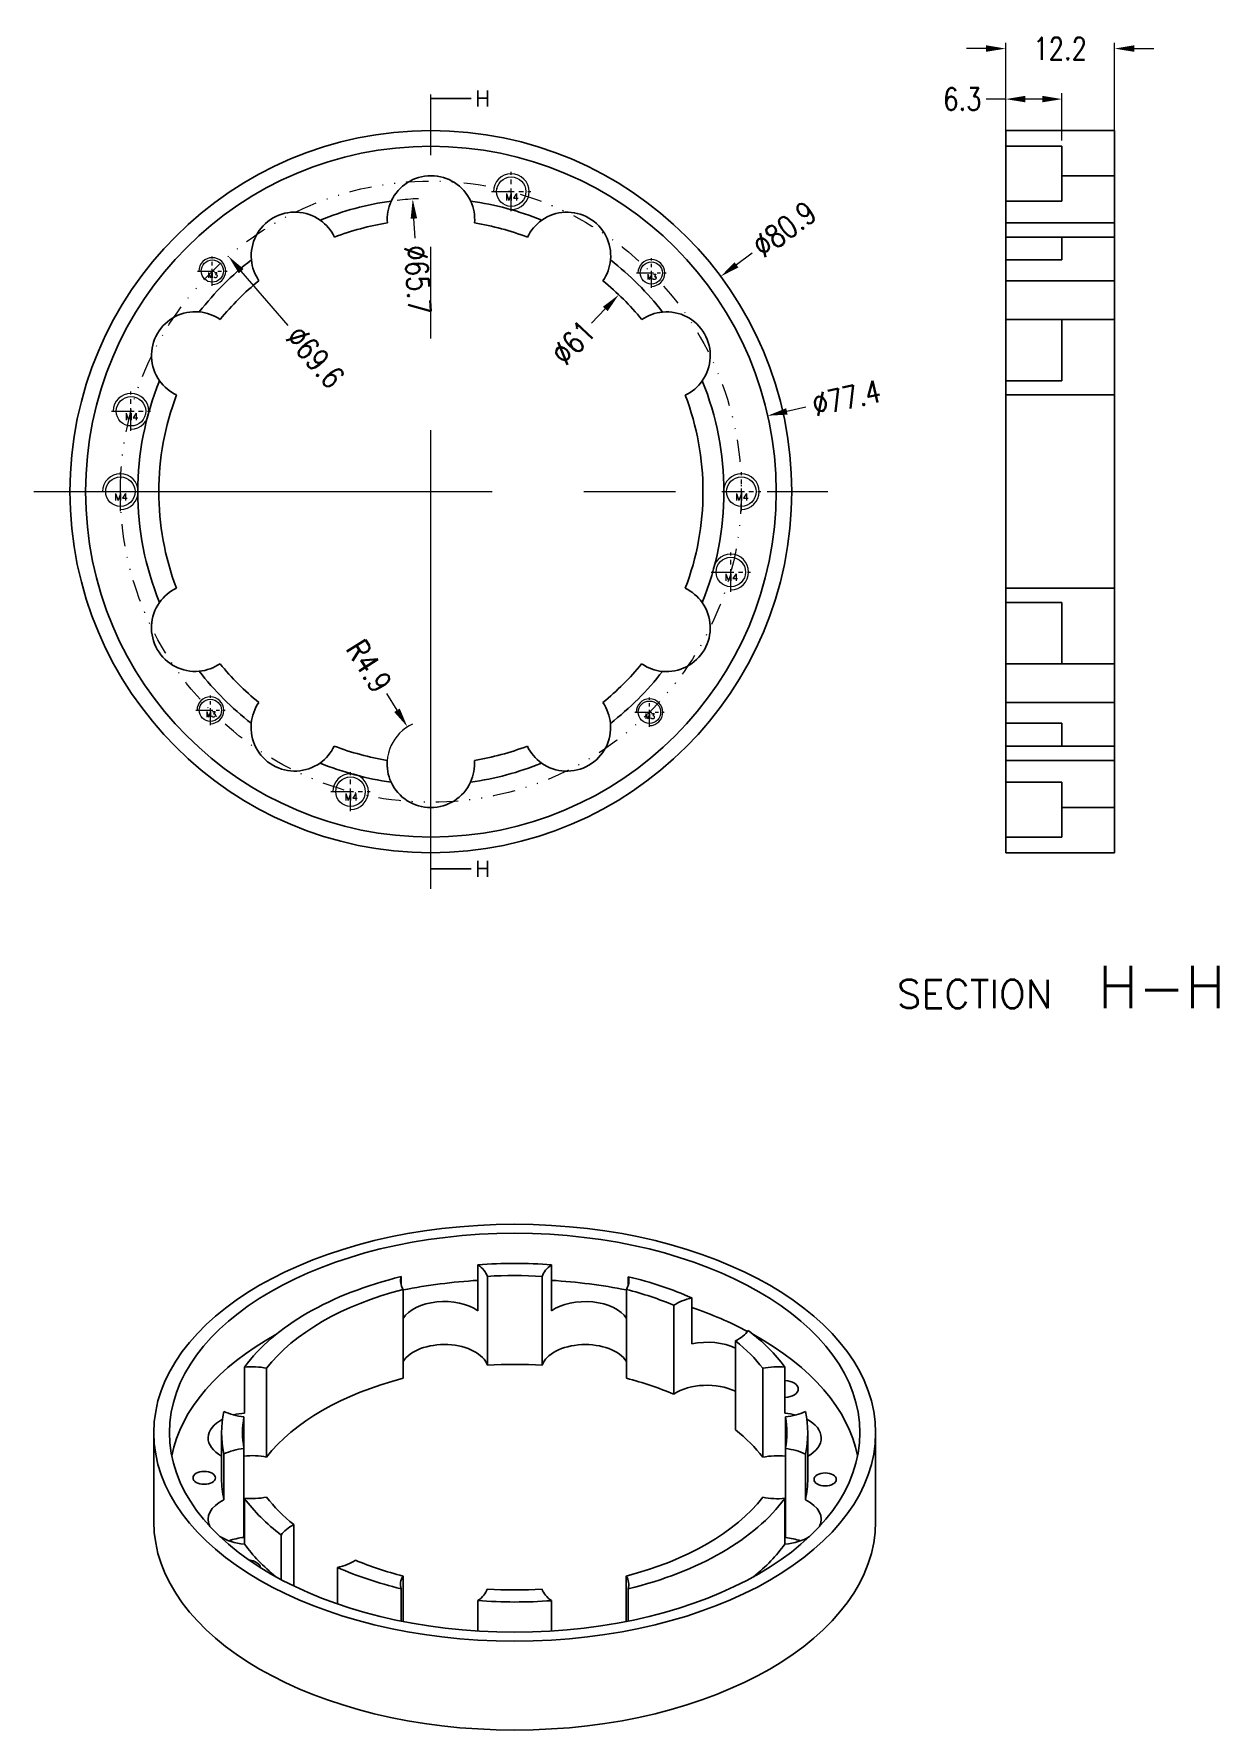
# Model space of a CAD drawing. Header units: millimetres. Extents: x 865 to 1935, y 425 to 621.
# Drawn here: x 1802.3 to 1935.1, y 427.1 to 617.2 of the extents above; entities that cross this region are included whole.
import ezdxf

# ---------------------------------------------------------------- set-up
doc = ezdxf.new("R2010")
doc.units = ezdxf.units.MM
doc.linetypes.add('CENTER', pattern=[2, 1.25, -0.25, 0.25, -0.25])
doc.linetypes.add('DIVIDE', pattern=[1.25, 0.5, -0.25, 0, -0.25, 0, -0.25])
doc.layers.add('1', color=7, linetype='Continuous')
doc.layers.add('TOP', color=7, linetype='Continuous')
doc.layers.add('screw', color=33, linetype='Continuous', lineweight=13)
doc.styles.add('blockfont', font='simplex.shx', dxfattribs={"bigfont": 'bigfont'})
doc.styles.add('TXT', font='txt.shx', dxfattribs={"bigfont": 'gbcbig.shx'})
doc.styles.add('TXT08', font='txt.shx', dxfattribs={"width": 0.8, "bigfont": 'gbcbig.shx'})
doc.dimstyles.new('YanXiu', dxfattribs={"dimtxt": 2.5, "dimasz": 2.2, "dimexe": 0.66, "dimexo": 0.66, "dimgap": 0.66, "dimtad": 0, "dimdsep": 46, "dimtxsty": 'TXT08', "dimcen": 0, "dimclrd": 256, "dimclre": 165, "dimclrt": 90, "dimazin": 2, "dimtfac": 1, "dimtofl": 0, "dimtmove": 0, "dimatfit": 3, "dimfxl": 1, "dimlwd": 5, "dimlwe": 5, "dimarcsym": 0})

# ---------------------------------------------------------------- blocks, each defined once
blk = doc.blocks.new('screw_m4_l')
at = {"layer": 'screw', "color": 1, "linetype": 'CENTER', "lineweight": 0, "ltscale": 2.032}
for p, q in [((0, -2.2), (0, 2.2)), ((-2.2, 0), (2.2, 0))]:
    blk.add_line(p, q, dxfattribs=at)
at = {"layer": 'screw', "color": 33, "linetype": 'Continuous', "lineweight": 0}
blk.add_circle((0, 0), 1.65, dxfattribs=at)
at = {"layer": 'screw', "color": 92, "linetype": 'Continuous', "lineweight": 0}
blk.add_arc((0, 0), 2, 270, 180, dxfattribs=at)
at = {"layer": 'screw', "color": 6, "linetype": 'Continuous', "lineweight": 0, "style": 'TXT'}
blk.add_text('M4', height=0.8, dxfattribs=at).set_placement((-0.68, -1))
blk = doc.blocks.new('screw_m3_l')
at = {"layer": 'screw', "color": 1, "linetype": 'CENTER', "lineweight": 0, "ltscale": 1.524}
for p, q in [((-1.65, 0), (1.65, 0)), ((0, -1.65), (0, 1.65))]:
    blk.add_line(p, q, dxfattribs=at)
at = {"layer": 'screw', "color": 33, "linetype": 'Continuous', "lineweight": 0}
blk.add_circle((0, 0), 1.25, dxfattribs=at)
at = {"layer": 'screw', "color": 92, "linetype": 'Continuous', "lineweight": 0}
blk.add_arc((0, 0), 1.5, 270, 180, dxfattribs=at)
at = {"layer": 'screw', "color": 6, "linetype": 'Continuous', "lineweight": 0, "style": 'TXT'}
blk.add_text('M3', height=0.6, dxfattribs=at).set_placement((-0.51, -0.75))
blk = doc.blocks.new('*D31')
at = {"linetype": 'Continuous', "lineweight": 5, "transparency": 16777216}
blk.add_line((1882.85, 592.61), (1881.09, 591.3), dxfattribs=at)
at = {"transparency": 16777216}
blk.add_solid([(1880.87, 591.59), (1881.31, 591), (1879.32, 589.99)], dxfattribs=at)
at = {"layer": 'Defpoints', "color": 0, "transparency": 16777216}
for p in [(1879.32, 589.99), (1814.36, 541.78)]:
    blk.add_point(p, dxfattribs=at)
at = {"color": 90, "lineweight": 0, "transparency": 16777216, "insert": (1886.46, 595.29), "char_height": 2.5, "attachment_point": 5, "rotation": 36.5789, "style": 'TXT08'}
blk.add_mtext('∅80.9', dxfattribs=at)
blk = doc.blocks.new('*D32')
at = {"linetype": 'Continuous', "lineweight": 5, "transparency": 16777216}
blk.add_line((1888.88, 575.35), (1886.74, 574.87), dxfattribs=at)
at = {"transparency": 16777216}
blk.add_solid([(1886.66, 575.23), (1886.82, 574.51), (1884.59, 574.39)], dxfattribs=at)
at = {"layer": 'Defpoints', "color": 0, "transparency": 16777216}
for p in [(1884.59, 574.39), (1809.08, 557.38)]:
    blk.add_point(p, dxfattribs=at)
at = {"color": 90, "lineweight": 0, "transparency": 16777216, "insert": (1893.43, 576.38), "char_height": 2.5, "attachment_point": 5, "rotation": 12.6943, "style": 'TXT08'}
blk.add_mtext('∅77.4', dxfattribs=at)
blk = doc.blocks.new('*D33')
at = {"linetype": 'Continuous', "lineweight": 5, "transparency": 16777216}
blk.add_line((1864.86, 584.76), (1866.38, 586.35), dxfattribs=at)
at = {"transparency": 16777216}
blk.add_solid([(1866.65, 586.1), (1866.12, 586.6), (1867.9, 587.94)], dxfattribs=at)
at = {"layer": 'Defpoints', "color": 0, "transparency": 16777216}
for p in [(1867.9, 587.94), (1825.77, 543.82)]:
    blk.add_point(p, dxfattribs=at)
at = {"color": 90, "lineweight": 0, "transparency": 16777216, "insert": (1862.8, 582.59), "char_height": 2.5, "attachment_point": 5, "rotation": 46.3215, "style": 'TXT08'}
blk.add_mtext('∅61', dxfattribs=at)
blk = doc.blocks.new('*D34')
at = {"linetype": 'Continuous', "lineweight": 5, "transparency": 16777216}
blk.add_line((1845.07, 594.28), (1844.94, 596.47), dxfattribs=at)
at = {"color": 165, "linetype": 'Continuous', "lineweight": 5, "transparency": 16777216}
blk.add_arc((1846.84, 565.88), 32.85, 92.4048, 96.6215, dxfattribs=at)
at = {"transparency": 16777216}
blk.add_solid([(1845.3, 596.5), (1844.57, 596.45), (1844.8, 598.67)], dxfattribs=at)
at = {"layer": 'Defpoints', "color": 0, "transparency": 16777216}
for p in [(1844.8, 598.67), (1848.88, 533.1)]:
    blk.add_point(p, dxfattribs=at)
at = {"color": 90, "lineweight": 0, "transparency": 16777216, "insert": (1845.36, 589.63), "char_height": 2.5, "attachment_point": 5, "rotation": 273.5559, "style": 'TXT08'}
blk.add_mtext('∅65.7', dxfattribs=at)
blk = doc.blocks.new('*D35')
at = {"color": 165, "linetype": 'Continuous', "lineweight": 5, "transparency": 16777216}
for p, q in [((1911.27, 606.99), (1911.27, 616.18)), ((1923.47, 604.47), (1923.47, 616.18))]:
    blk.add_line(p, q, dxfattribs=at)
at = {"linetype": 'Continuous', "lineweight": 5, "transparency": 16777216}
for p, q in [((1909.07, 615.52), (1906.87, 615.52)), ((1925.67, 615.52), (1927.87, 615.52))]:
    blk.add_line(p, q, dxfattribs=at)
at = {"transparency": 16777216}
for points in [[(1909.07, 615.16), (1909.07, 615.89), (1911.27, 615.52)], [(1925.67, 615.89), (1925.67, 615.16), (1923.47, 615.52)]]:
    blk.add_solid(points, dxfattribs=at)
at = {"layer": 'Defpoints', "color": 0, "transparency": 16777216}
for p in [(1911.27, 615.52), (1911.27, 606.33), (1923.47, 603.81)]:
    blk.add_point(p, dxfattribs=at)
at = {"color": 90, "lineweight": 0, "transparency": 16777216, "insert": (1917.37, 615.52), "char_height": 2.5, "attachment_point": 5, "style": 'TXT08'}
blk.add_mtext('12.2', dxfattribs=at)
blk = doc.blocks.new('*D36')
at = {"color": 165, "linetype": 'Continuous', "lineweight": 5, "transparency": 16777216}
for p, q in [((1911.27, 605.24), (1911.27, 610.52)), ((1917.57, 605.24), (1917.57, 610.52))]:
    blk.add_line(p, q, dxfattribs=at)
at = {"linetype": 'Continuous', "lineweight": 5, "transparency": 16777216}
for p, q in [((1911.27, 609.86), (1909.07, 609.86)), ((1915.37, 609.86), (1913.47, 609.86))]:
    blk.add_line(p, q, dxfattribs=at)
at = {"transparency": 16777216}
for points in [[(1913.47, 610.23), (1913.47, 609.5), (1911.27, 609.86)], [(1915.37, 609.5), (1915.37, 610.23), (1917.57, 609.86)]]:
    blk.add_solid(points, dxfattribs=at)
at = {"layer": 'Defpoints', "color": 0, "transparency": 16777216}
for p in [(1911.27, 609.86), (1911.27, 604.58), (1917.57, 604.58)]:
    blk.add_point(p, dxfattribs=at)
at = {"color": 90, "lineweight": 0, "transparency": 16777216, "insert": (1906.41, 609.86), "char_height": 2.5, "attachment_point": 5, "style": 'TXT08'}
blk.add_mtext('6.3', dxfattribs=at)
blk = doc.blocks.new('*D37')
at = {"linetype": 'Continuous', "lineweight": 5, "transparency": 16777216}
blk.add_line((1830.83, 584.48), (1825.57, 590.59), dxfattribs=at)
at = {"transparency": 16777216}
blk.add_solid([(1825.85, 590.83), (1825.3, 590.35), (1824.14, 592.26)], dxfattribs=at)
at = {"layer": 'Defpoints', "color": 0, "transparency": 16777216}
for p in [(1824.14, 592.26), (1869.54, 539.5)]:
    blk.add_point(p, dxfattribs=at)
at = {"color": 90, "lineweight": 0, "transparency": 16777216, "insert": (1833.87, 580.95), "char_height": 2.5, "attachment_point": 5, "rotation": 310.7149, "style": 'TXT08'}
blk.add_mtext('∅69.6', dxfattribs=at)
blk = doc.blocks.new('*D38')
at = {"linetype": 'Continuous', "lineweight": 5, "transparency": 16777216}
blk.add_line((1841.86, 543.25), (1843.04, 541.39), dxfattribs=at)
at = {"color": 165, "linetype": 'Continuous', "lineweight": 5, "transparency": 16777216}
blk.add_arc((1846.83, 535.38), 4.9, 114.5454, 196.9525, dxfattribs=at)
at = {"transparency": 16777216}
blk.add_solid([(1842.73, 541.19), (1843.35, 541.58), (1844.21, 539.53)], dxfattribs=at)
at = {"layer": 'Defpoints', "color": 0, "transparency": 16777216}
for p in [(1844.21, 539.53), (1846.83, 535.38)]:
    blk.add_point(p, dxfattribs=at)
at = {"color": 90, "lineweight": 0, "transparency": 16777216, "insert": (1839.91, 546.34), "char_height": 2.5, "attachment_point": 5, "rotation": 302.2686, "style": 'TXT08'}
blk.add_mtext('R4.9', dxfattribs=at)

msp = doc.modelspace()

# ---------------------------------------------------------------- linework, layer by layer
at = {"color": 2, "linetype": 'DIVIDE', "lineweight": 0, "ltscale": 5}
msp.add_circle((1846.838, 565.882), 34.8, dxfattribs=at)
at = {"color": 53}
for points in [[(1846.838, 609.913, 0), (1848.638, 610.378, 0), (1848.638, 609.447, 0), (1846.838, 609.913, 0)], [(1846.838, 523.62, 0), (1848.638, 524.086, 0), (1848.638, 523.155, 0), (1846.838, 523.62, 0)]]:
    msp.add_solid(points, dxfattribs=at)
at = {"layer": '1', "color": 1, "linetype": 'CENTER', "lineweight": 0, "ltscale": 41.0972}
for p, q in [((1846.838, 521.387), (1846.838, 610.377)), ((1802.343, 565.882), (1891.333, 565.882))]:
    msp.add_line(p, q, dxfattribs=at)
at = {"layer": '1', "color": 53, "linetype": 'Continuous'}
for p, q in [((1851.363, 609.913), (1846.838, 609.913)), ((1851.363, 523.62), (1846.838, 523.62))]:
    msp.add_line(p, q, dxfattribs=at)
at = {"layer": '1', "color": 72, "linetype": 'Continuous'}
for p, q in [((1911.272, 606.332), (1923.472, 606.332)), ((1911.272, 604.582), (1911.272, 606.332)), ((1923.472, 601.282), (1923.472, 606.332)), ((1917.572, 604.582), (1911.272, 604.582)), ((1911.272, 604.582), (1911.272, 598.429)), ((1917.572, 601.282), (1917.572, 604.582)), ((1917.572, 601.282), (1923.472, 601.282)), ((1917.572, 598.43), (1917.572, 601.282)), ((1923.472, 595.99), (1923.472, 601.282)), ((1911.272, 598.43), (1911.272, 595.99)), ((1917.572, 598.43), (1911.272, 598.43)), ((1923.472, 595.99), (1911.272, 595.99)), ((1911.272, 595.99), (1911.272, 594.4)), ((1923.472, 595.99), (1923.472, 594.4)), ((1923.472, 594.4), (1911.272, 594.4)), ((1911.272, 594.398), (1911.272, 593.365)), ((1911.272, 593.365), (1911.272, 591.846)), ((1917.572, 594.4), (1917.572, 591.848)), ((1923.472, 594.4), (1923.472, 589.518)), ((1911.272, 591.848), (1911.272, 589.518)), ((1917.572, 591.848), (1911.272, 591.848)), ((1923.472, 589.518), (1911.272, 589.518)), ((1911.272, 589.518), (1911.272, 585.172)), ((1923.472, 589.518), (1923.472, 585.172)), ((1911.272, 585.172), (1911.272, 578.307)), ((1923.472, 585.172), (1911.272, 585.172)), ((1917.572, 585.172), (1917.572, 578.309)), ((1923.472, 585.172), (1923.472, 576.714)), ((1911.272, 578.309), (1911.272, 576.714)), ((1917.572, 578.309), (1911.272, 578.309)), ((1911.272, 576.714), (1911.272, 555.067)), ((1923.472, 576.714), (1911.272, 576.714)), ((1923.472, 576.714), (1923.472, 555.067)), ((1923.472, 555.067), (1911.272, 555.067)), ((1911.272, 555.067), (1911.272, 553.473)), ((1923.472, 545.74), (1923.472, 555.067)), ((1911.272, 553.473), (1917.572, 553.473)), ((1911.272, 553.469), (1911.272, 546.603)), ((1917.572, 553.473), (1917.572, 546.606)), ((1911.272, 546.606), (1911.272, 542.257)), ((1923.472, 546.606), (1911.272, 546.606)), ((1923.472, 546.606), (1923.472, 542.257)), ((1911.272, 542.257), (1911.272, 539.927)), ((1923.472, 542.257), (1911.272, 542.257)), ((1923.472, 542.257), (1923.472, 537.37)), ((1911.272, 539.927), (1917.572, 539.927)), ((1911.272, 539.924), (1911.272, 537.366)), ((1917.572, 539.927), (1917.572, 537.37)), ((1923.472, 537.37), (1911.272, 537.37)), ((1911.272, 537.37), (1911.272, 535.777)), ((1923.472, 537.37), (1923.472, 535.777)), ((1911.272, 535.777), (1911.272, 533.336)), ((1923.472, 535.777), (1911.272, 535.777)), ((1923.472, 535.777), (1923.472, 530.482)), ((1911.272, 533.336), (1917.572, 533.336)), ((1911.272, 533.334), (1911.272, 527.182)), ((1917.572, 533.336), (1917.572, 530.482)), ((1923.472, 530.482), (1917.572, 530.482)), ((1917.572, 527.182), (1917.572, 530.482)), ((1923.472, 525.432), (1923.472, 530.482)), ((1911.272, 527.182), (1917.572, 527.182)), ((1911.272, 525.432), (1911.272, 527.182)), ((1923.472, 525.432), (1911.272, 525.432)), ((1852.118, 479.262), (1852.118, 474.118)), ((1860.365, 474.116), (1860.365, 479.26)), ((1843.517, 476.978), (1843.517, 477.933)), ((1853.166, 468.004), (1853.166, 477.965)), ((1859.315, 468.003), (1859.315, 477.964)), ((1868.965, 477.929), (1868.965, 476.978)), ((1843.73, 466.546), (1843.73, 476.507)), ((1868.75, 466.542), (1868.75, 476.503)), ((1876.106, 470.403), (1876.106, 475.547)), ((1874.074, 464.766), (1874.074, 474.727)), ((1880.979, 460.777), (1880.979, 470.738)), ((1825.95, 467.796), (1825.95, 462.652)), ((1828.419, 457.711), (1828.419, 467.672)), ((1884.052, 457.702), (1884.052, 467.663)), ((1886.521, 462.642), (1886.521, 467.786)), ((1825.888, 452.264), (1825.888, 462.225)), ((1886.578, 458.675), (1886.578, 462.215)), ((1815.782, 460.445), (1815.782, 450.484)), ((1823.382, 460.445), (1823.382, 455.301)), ((1889.082, 455.301), (1889.082, 460.445)), ((1896.682, 450.484), (1896.682, 460.445)), ((1823.641, 458.07), (1823.641, 452.926)), ((1825.887, 448.714), (1825.887, 458.675)), ((1886.576, 448.704), (1886.576, 458.665)), ((1888.821, 452.915), (1888.821, 458.059)), ((1825.943, 447.96), (1825.943, 453.104)), ((1886.514, 453.094), (1886.514, 447.95)), ((1830.064, 448.98), (1830.064, 443.984)), ((1831.485, 443.267), (1831.485, 450.152)), ((1836.359, 441.273), (1836.359, 445.344)), ((1843.499, 442.962), (1843.499, 439.346)), ((1843.714, 439.303), (1843.714, 444.387)), ((1868.734, 439.3), (1868.734, 444.383)), ((1868.948, 439.342), (1868.948, 442.958)), ((1852.099, 438.23), (1852.099, 441.63)), ((1860.346, 441.629), (1860.346, 438.228))]:
    msp.add_line(p, q, dxfattribs=at)
msp.add_circle((1846.838, 565.882), 40.45, dxfattribs=at)
at = {"layer": '1', "color": 72, "linetype": 'Continuous', "extrusion": (0, 0, -1)}
msp.add_circle((-1846.838, 565.882), 38.7, dxfattribs=at)
at = {"layer": '1', "color": 72, "linetype": 'Continuous'}
for centre, radius, start, end in [((1846.847, 596.382), 4.9, 24.67569, 155.29172), ((1831.596, 592.3), 4.9, 54.67569, 185.29172), ((1846.847, 596.382), 4.9, 155.29172, 184.59112), ((1846.847, 596.382), 4.9, -4.62371, 24.67569), ((1862.096, 592.291), 4.9, -5.32431, 125.29171), ((1831.596, 592.3), 4.9, 25.37629, 54.67569), ((1846.838, 565.882), 30.5, 99.19853, 110.76888), ((1846.838, 565.882), 30.5, 69.19853, 80.76888), ((1862.096, 592.291), 4.9, 125.29171, 154.59112), ((1831.596, 592.3), 4.9, 185.29172, 214.59112), ((1862.096, 592.291), 4.9, 325.37629, 354.67569), ((1846.838, 565.882), 30.5, 129.19853, 140.76888), ((1846.838, 565.882), 30.5, 39.19853, 50.76888), ((1820.429, 581.14), 4.9, 84.67569, 215.29172), ((1820.429, 581.14), 4.9, 55.37629, 84.67569), ((1873.257, 581.125), 4.9, 95.29171, 124.59112), ((1873.257, 581.125), 4.9, -35.32431, 95.29171), ((1820.429, 581.14), 4.9, 215.29172, 244.59112), ((1873.257, 581.125), 4.9, 295.37629, 324.67569), ((1846.838, 565.882), 30.5, 159.19853, 200.76888), ((1846.838, 565.882), 30.5, -20.80147, 20.76888), ((1820.42, 550.64), 4.9, 115.37629, 144.67569), ((1873.248, 550.625), 4.9, 35.29172, 64.59112), ((1820.42, 550.64), 4.9, 144.67569, 275.29172), ((1873.248, 550.625), 4.9, -95.32431, 35.29172), ((1820.42, 550.64), 4.9, 275.29172, 304.59112), ((1846.838, 565.882), 30.5, 219.19853, 230.76888), ((1846.838, 565.882), 30.5, 309.19853, 320.76888), ((1873.248, 550.625), 4.9, 235.37629, 264.67569), ((1831.581, 539.473), 4.9, 145.37629, 174.67569), ((1862.081, 539.464), 4.9, 5.29171, 34.59112), ((1831.581, 539.473), 4.9, 174.67569, 305.29172), ((1862.081, 539.464), 4.9, -125.32431, 5.29171), ((1831.581, 539.473), 4.9, 305.29172, 334.59112), ((1846.838, 565.882), 30.5, 249.19853, 260.76888), ((1846.838, 565.882), 30.5, 279.19853, 290.76888), ((1862.081, 539.464), 4.9, 205.37629, 234.67569), ((1846.83, 535.382), 4.9, 175.37629, 204.67569), ((1846.83, 535.382), 4.9, -24.70829, 4.59112), ((1846.83, 535.382), 4.9, 204.67569, 335.29172)]:
    msp.add_arc(centre, radius, start, end, dxfattribs=at)
at = {"layer": '1', "color": 72, "linetype": 'Continuous', "extrusion": (0, 0, -1)}
for start, end in [(67.80524, 82.22735), (97.80524, 112.22735), (37.80524, 52.22735), (127.80524, 142.22735), (-22.19476, 22.22735), (157.80524, 202.22735), (307.80524, 322.22735), (217.80524, 232.22735), (277.80524, 292.22735), (247.80524, 262.22735)]:
    msp.add_arc((-1846.838, 565.882), 32.85, start, end, dxfattribs=at)
at = {"layer": '1', "color": 72, "linetype": 'Continuous'}
for centre, major_axis in [((1856.232, 460.445), (40.45, 0)), ((1856.232, 460.445), (38.7, 0)), ((1821.432, 455.388), (1.25, 0)), ((1891.032, 455.214), (-1.25, 0))]:
    msp.add_ellipse(centre, major_axis=major_axis, ratio=0.57735, dxfattribs=at)
for centre, major_axis, start_param, end_param in [((1856.232, 460.445), (32.85, 0), 1.4446552, 1.6963686), ((1848.347, 477.456), (-4.9, 0), 3.3226931, 3.8340641), ((1864.135, 477.453), (-4.9, 0), 5.590145, 6.101516), ((1856.232, 460.445), (32.85, 0), 1.968254, 2.7435661), ((1848.347, 477.456), (-4.9, 0), 6.1137438, 6.6251148), ((1856.232, 455.301), (38.7, 0), 1.6773019, 1.8997659), ((1856.232, 460.445), (-30.5, 0), 4.6111342, 4.8130749), ((1856.232, 455.301), (38.7, 0), 1.2414059, 1.4638699), ((1864.135, 477.453), (-4.9, 0), 2.7990943, 3.3104654), ((1856.232, 460.445), (32.85, 0), 0.9210565, 1.1727698), ((1856.232, 460.445), (-30.5, 0), 5.134733, 5.8602725), ((1848.347, 472.312), (-4.9, 0), 3.8340641, 5.9412363), ((1864.135, 472.309), (-4.9, 0), 3.4841129, 5.590145), ((1856.232, 460.445), (-30.5, 0), 4.0875354, 4.2894762), ((1877.805, 472.893), (-4.9, 0), 5.0665462, 5.5779172), ((1856.232, 455.301), (38.7, 0), 0.830839, 1.0315082), ((1856.232, 455.301), (38.7, 0), 2.3347783, 3.0263214), ((1877.805, 472.893), (-4.9, 0), 2.2754956, 2.7868666), ((1856.232, 460.445), (32.85, 0), 0.3974577, 0.649171), ((1856.232, 455.301), (38.7, 0), 0.1154394, 0.8068843), ((1848.347, 467.494), (-4.9, 0), 3.3226931, 5.9412554), ((1864.135, 467.492), (-4.9, 0), 3.4841403, 6.101516), ((1877.805, 467.749), (-4.9, 0), 4.0076706, 5.0665462), ((1856.232, 460.445), (-30.5, 0), 3.5639366, 3.7658774), ((1826.774, 465.008), (-4.9, 0), 4.3698907, 4.8812617), ((1856.232, 450.484), (-30.5, 0), 4.6111342, 4.8130749), ((1885.695, 464.998), (-4.9, 0), 4.5429474, 5.0543185), ((1856.232, 450.484), (-30.5, 0), 5.134733, 5.8602725), ((1856.232, 450.484), (-30.5, 0), 4.0875354, 4.2894762), ((1877.805, 462.932), (-4.9, 0), 4.0076674, 5.5779172), ((1886.37, 465.347), (-1.65, 0), 1.6627721, 4.6203854), ((1826.774, 459.864), (-4.9, 0), 5.4475128, 7.0895233), ((1856.232, 460.445), (32.85, 0), 3.0154516, 3.2671649), ((1826.774, 465.008), (-4.9, 0), 0.877756, 1.389127), ((1826.774, 459.864), (-4.9, 0), 4.8812617, 5.1420001), ((1856.232, 460.445), (-30.5, 0), 6.1819305, 6.3838713), ((1885.695, 459.854), (-4.9, 0), 4.282779, 4.5429474), ((1856.232, 460.445), (-30.5, 0), 3.0403379, 3.2422786), ((1885.695, 464.998), (-4.9, 0), 1.7518968, 2.2632678), ((1856.232, 460.445), (32.85, 0), 6.1570442, 6.4087576), ((1885.695, 459.854), (-4.9, 0), 2.3340091, 3.9781923), ((1856.232, 450.484), (-30.5, 0), 3.5639366, 3.7658774), ((1826.769, 455.892), (-4.9, 0), 4.8934895, 5.4048605), ((1885.691, 455.883), (-4.9, 0), 4.0193487, 4.5307197), ((1826.774, 455.046), (-4.9, 0), 4.3698907, 4.8940986), ((1885.695, 455.037), (-4.9, 0), 4.5312459, 5.0543185), ((1856.232, 455.301), (32.85, 0), 3.1415914, 3.2671649), ((1856.232, 455.301), (32.85, 0), 6.1570442, 6.2831841), ((1826.769, 450.748), (-4.9, 0), 5.4048605, 6.5703824), ((1826.769, 455.892), (-4.9, 0), 1.4013548, 1.9127258), ((1856.232, 460.445), (32.85, 0), 3.5390504, 3.7907637), ((1856.232, 460.445), (-30.5, 0), 0.422344, 0.6242847), ((1856.232, 460.445), (-30.5, 0), 1.9931403, 2.7186798), ((1856.232, 460.445), (32.85, 0), 5.1098467, 5.8851588), ((1885.691, 455.883), (-4.9, 0), 1.228298, 1.739669), ((1885.691, 450.739), (-4.9, 0), 2.8583505, 4.0193487), ((1856.232, 450.484), (40.45, 0), 3.1416767, 6.2831853), ((1826.769, 450.748), (-4.9, 0), 7.0321598, 7.6845401), ((1826.769, 445.931), (-4.9, 0), 4.8934895, 5.2645475), ((1834.659, 447.997), (-4.9, 0), 5.4170882, 5.9284592), ((1885.691, 450.739), (-4.9, 0), 1.739669, 2.3877036), ((1885.691, 445.921), (-4.9, 0), 4.1602293, 4.5307197), ((1856.232, 455.301), (32.85, 0), 3.5390504, 3.7596496), ((1856.232, 455.301), (32.85, 0), 5.6651155, 5.8851588), ((1826.094, 445.255), (1.65, 0), 0.0728311, 1.3626517), ((1834.659, 447.997), (-4.9, 0), 1.9249536, 2.4363246), ((1856.232, 460.445), (32.85, 0), 4.0626491, 4.3143625), ((1856.232, 460.445), (-30.5, 0), 0.9459428, 1.1478835), ((1848.33, 443.437), (-4.9, 0), 5.940687, 6.452058), ((1848.33, 443.437), (-4.9, 0), 2.4485523, 2.9599234), ((1856.232, 460.445), (-30.5, 0), 1.4695415, 1.6714823), ((1864.118, 443.435), (-4.9, 0), 0.1811005, 0.6924715), ((1864.118, 443.435), (-4.9, 0), 2.9721511, 3.4835221), ((1856.232, 460.445), (32.85, 0), 4.5862479, 4.8379612)]:
    msp.add_ellipse(centre, major_axis=major_axis, ratio=0.57735, start_param=start_param, end_param=end_param, dxfattribs=at)

# ---------------------------------------------------------------- block references
at = {"layer": 'screw', "linetype": 'Continuous', "lineweight": 0}
for name, p in [('screw_m4_l', (1855.845, 599.496)), ('screw_m3_l', (1822.338, 590.596)), ('screw_m3_l', (1871.552, 590.382)), ('screw_m4_l', (1813.224, 574.889)), ('screw_m4_l', (1812.038, 565.882)), ('screw_m4_l', (1881.638, 565.882)), ('screw_m4_l', (1880.453, 556.875)), ('screw_m3_l', (1822.125, 541.382)), ('screw_m3_l', (1871.339, 541.168)), ('screw_m4_l', (1837.832, 532.268))]:
    msp.add_blockref(name, p, dxfattribs=at)

# ---------------------------------------------------------------- texts
at = {"layer": 'TOP', "color": 72, "linetype": 'Continuous', "style": 'blockfont'}
for s, height, p in [('H', 1.8, (1851.779, 609.023)), ('H', 1.8, (1851.779, 522.73)), ('H-H', 4.76, (1921.609, 508.003)), ('SECTION ', 3.175, (1899.082, 508.003))]:
    msp.add_text(s, height=height, dxfattribs=at).set_placement(p)

# ---------------------------------------------------------------- dimensions: what is measured, and where the dimension line sits
at = {"linetype": 'Continuous', "lineweight": 0}
for base, p1, p2, picture, middle in [((1911.272, 615.524), (1923.472, 603.807), (1911.272, 606.332), '*D35', (1917.372, 615.524)), ((1911.272, 609.863), (1917.572, 604.582), (1911.272, 604.582), '*D36', (1906.412, 609.863))]:
    dim = msp.add_linear_dim(base=base, p1=p1, p2=p2, dimstyle='YanXiu', dxfattribs=at)
    dim.commit()
    dim.dimension.update_dxf_attribs({"geometry": picture, "text_midpoint": middle})
for p1, p2, picture, middle in [((1814.356, 541.777), (1879.321, 589.987), '*D31', (1886.463, 595.287)), ((1848.876, 533.095), (1844.801, 598.669), '*D34', (1845.363, 589.626)), ((1869.538, 539.505), (1824.139, 592.259), '*D37', (1833.872, 580.949)), ((1825.775, 543.824), (1867.902, 587.94), '*D33', (1862.796, 582.593)), ((1809.084, 557.378), (1884.593, 574.386), '*D32', (1893.431, 576.377))]:
    dim = msp.add_diameter_dim_2p(p1=p1, p2=p2, dimstyle='YanXiu', dxfattribs=at)
    dim.commit()
    dim.dimension.update_dxf_attribs({"geometry": picture, "text_midpoint": middle, "dimtype": 163})
dim = msp.add_radius_dim(center=(1846.83, 535.382), mpoint=(1844.214, 539.525), dimstyle='YanXiu', dxfattribs=at)
dim.commit()
dim.dimension.update_dxf_attribs({"geometry": '*D38', "text_midpoint": (1839.911, 546.34), "dimtype": 164})

doc.saveas('drawing.dxf')
